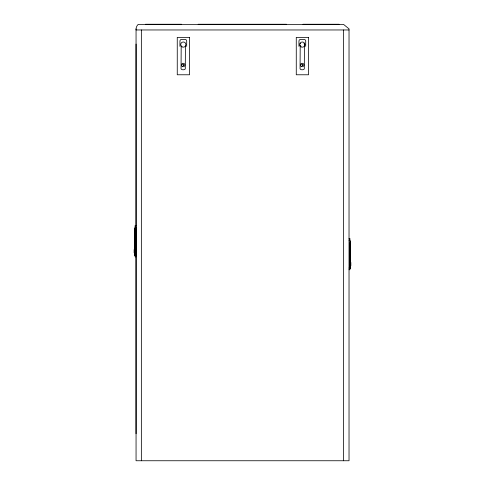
<?xml version="1.0" encoding="UTF-8"?>
<svg xmlns="http://www.w3.org/2000/svg" width="485" height="485" viewBox="0 0 485 485"><rect width="100%" height="100%" fill="white"/><g stroke="black" fill="none" stroke-linecap="round" stroke-linejoin="round"><path stroke-width="0.73" d="M134.254 251.2L134.254 252.915L134.254 249.484L134.254 251.006M134.412 231.466L134.412 233.388L134.412 228.192L134.412 230.12M135.709 255.546L135.709 228.192L135.709 255.546L134.721 255.565L134.727 255.068L135.97 255.11M134.727 252.915L134.727 251.642M134.727 249.896L134.727 232.903M134.721 255.546L134.721 231.43M135.085 232.63L135.085 231.466M135.085 228.544L135.085 228.192M349.915 245.519L349.915 243.009M349.291 268.454L350.279 268.454L350.273 263.646M350.273 262.791L350.279 245.798M179.923 46.342L179.953 41.086A1.716 1.716 0 0 1 181.675 39.382L185.003 39.4A1.716 1.716 0 0 1 186.707 41.128L186.677 46.384M181.184 45.948L181.05 68.852C181.39 70.107 184.93 70.125 185.282 68.876L185.415 45.972M298.936 46.342L298.966 41.086A1.716 1.716 0 0 1 300.688 39.382L304.016 39.4A1.716 1.716 0 0 1 305.72 41.128L305.689 46.384M300.203 45.208L300.063 68.852C300.403 70.107 303.943 70.125 304.295 68.876L304.447 43.759L303.956 43.256M136.055 28.942L136.055 460.75L349.03 460.75L349.03 28.876L343.58 24.414L138.183 24.414A6.972 6.972 0 0 0 136.055 28.942L136.055 29.961L349.03 29.967M300.209 43.735L300.439 43.298M145.476 24.25L181.614 24.25M198.135 24.25L286.52 24.25M302.943 24.25L339.094 24.25M135.97 225.598L135.085 225.598L135.091 256.826L135.97 256.826M135.085 227.313L135.97 227.313M349.03 238.487L349.915 238.487L349.909 269.715L349.03 269.715M349.03 240.202L349.915 240.202M349.291 267.962L350.273 267.962M349.03 267.999L349.915 267.999M350.588 243.009L350.588 241.087L350.588 246.283L350.588 244.355M350.273 244.319L350.279 268.435M343.38 29.961L343.38 460.75M141.353 29.961L141.353 460.75M136.055 44.068L136.055 433.723M350.746 262.379L350.746 265.804L350.746 262.379M182.936 64.214L183.445 65.584L182.936 64.214M301.949 64.214L302.458 65.584L301.949 64.214M189.556 37.375L177.255 37.375L177.255 74.775L189.556 74.775L189.556 37.375M308.569 37.375L296.268 37.375L296.268 74.775L308.569 74.775L308.569 37.375M301.337 66.475A1.716 1.716 0 0 0 303.919 65.002A1.716 1.716 0 0 0 301.355 63.505A1.716 1.716 0 0 0 301.337 66.475M301.009 46.833A2.595 2.595 0 0 0 304.919 44.608A2.595 2.595 0 0 0 301.039 42.334A2.595 2.595 0 0 0 301.009 46.833M182.324 66.475A1.716 1.716 0 0 0 184.9 65.002A1.716 1.716 0 0 0 182.342 63.505A1.716 1.716 0 0 0 182.324 66.475M181.996 46.827A2.595 2.595 0 0 0 185.907 44.602A2.595 2.595 0 0 0 182.02 42.328A2.595 2.595 0 0 0 181.996 46.827"/></g></svg>
